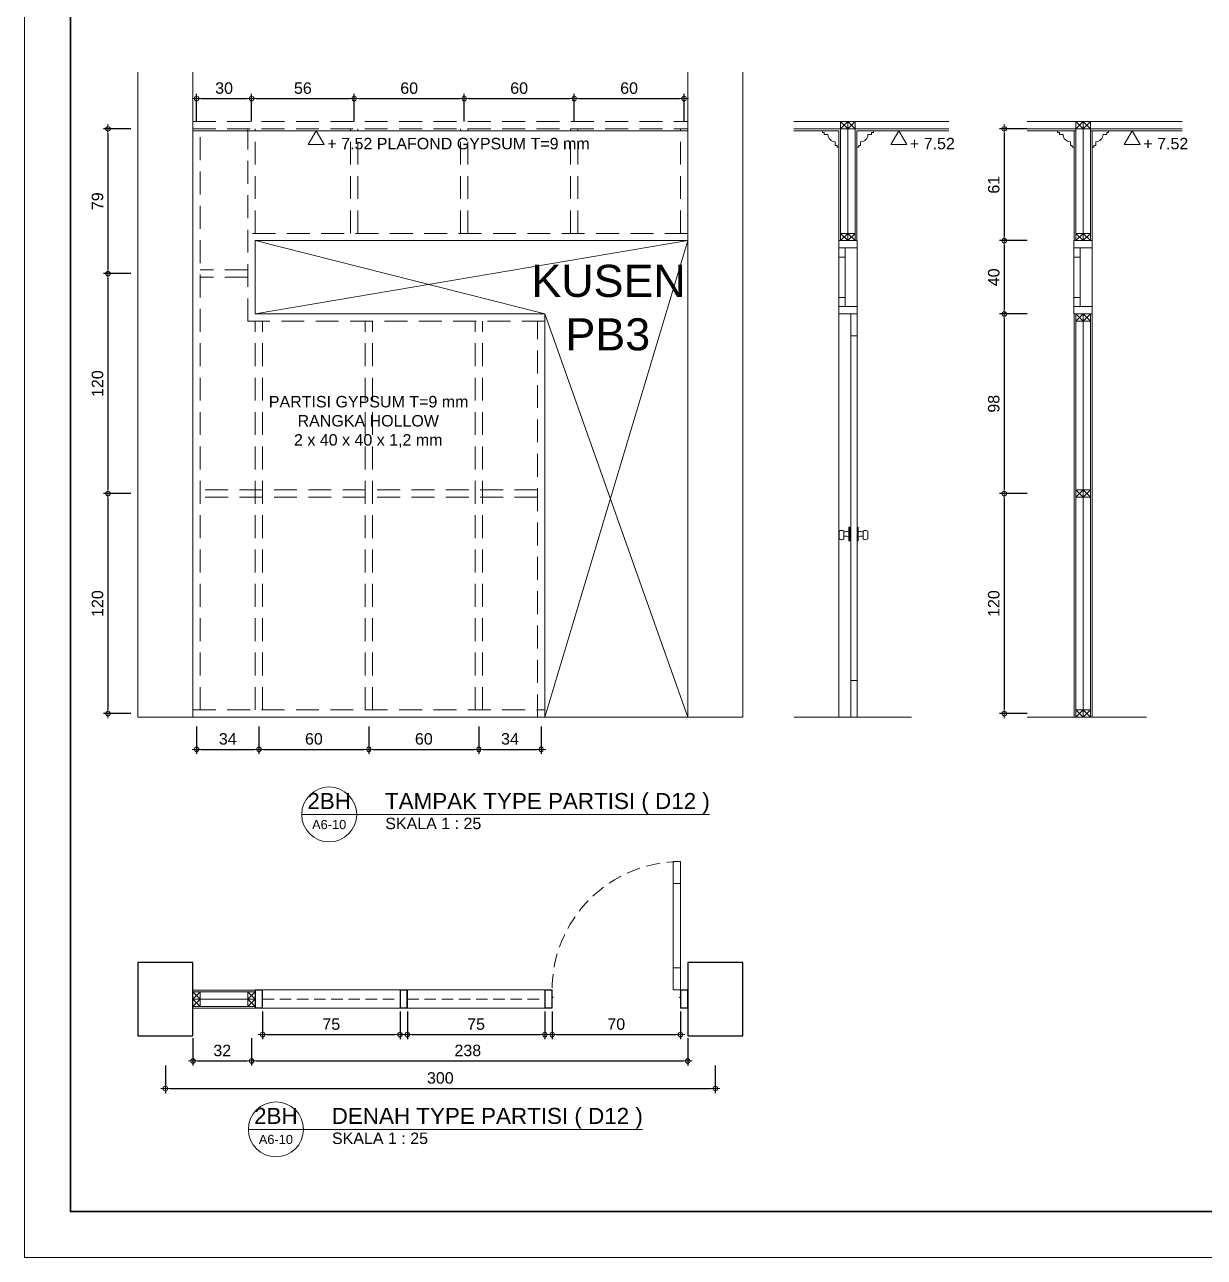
# Model space of a CAD drawing. Header units: millimetres. Extents: x -11 to 1625, y -267 to 180.
# Drawn here: x 911.21 to 936.96, y 63 to 89.9 of the extents above; entities that cross this region are included whole.
import ezdxf
from ezdxf.enums import TextEntityAlignment as Align

# ---------------------------------------------------------------- set-up
doc = ezdxf.new("R2010")
doc.units = ezdxf.units.MM
doc.linetypes.add('HIDDEN', pattern=[0.375, 0.25, -0.125])
for name, color, linetype, lineweight in [('ars', 11, 'Continuous', 5), ('GRS KOP', 1, 'Continuous', 35), ('KOLOM', 1, 'Continuous', 30), ('kop', 7, 'Continuous', 20), ('kus', 63, 'Continuous', 15), ('lan', 7, 'Continuous', 15), ('not', 7, 'Continuous', 20), ('PARTISI', 190, 'Continuous', 9), ('pla', 213, 'Continuous', 15), ('tem', 5, 'Continuous', 20), ('u', 6, 'Continuous', 20)]:
    doc.layers.add(name, color=color, linetype=linetype, lineweight=lineweight)
doc.styles.add('BARU', font='complex.shx')
doc.styles.add('S', font='SIMPLEX', dxfattribs={"width": 1.1})
doc.styles.get("Standard").update_dxf_attribs({"font": 'ARIALUNI.TTF'})
doc.dimstyles.new('SK-25', dxfattribs={"dimtxt": 0.25, "dimasz": 0.1, "dimexe": 0.1, "dimexo": 0, "dimgap": 0.1, "dimtad": 1, "dimdec": 0, "dimlfac": 25, "dimzin": 12, "dimdsep": 46, "dimtxsty": 'Standard', "dimblk": 'BULAT', "dimcen": 0.1, "dimclrd": 256, "dimadec": 0, "dimazin": 3, "dimtfac": 1, "dimtdec": 0, "dimtofl": 0, "dimtmove": 0, "dimatfit": 3, "dimldrblk": 'BULAT', "dimfxl": 0, "dimtolj": 1, "dimtzin": 0, "dimarcsym": 0})

# ---------------------------------------------------------------- blocks, each defined once
blk = doc.blocks.new('kop')
at = {"layer": 'GRS KOP'}
blk.add_lwpolyline([(1, 54), (83, 54), (83, 1), (1, 1)], close=True, dxfattribs=at)
at = {"layer": 'kop', "color": 7}
for p, q in [((0, 55), (0, 0)), ((0, 0), (84, 0))]:
    blk.add_line(p, q, dxfattribs=at)
at = {"layer": 'kop', "style": 'BARU', "flags": 4}
for p, height in [((73.8, 5.4), 0.35), ((80.303, 5.382), 0.25), ((73.8, 4.9), 0.35), ((80.303, 4.882), 0.25), ((73.8, 4.4), 0.35), ((80.303, 4.382), 0.25)]:
    blk.add_attdef('-', p, '', height=height, dxfattribs=at)
at = {"layer": 'kop', "flags": 4}
for tag, p in [('AR-00', (78.057, 2.648)), ('00', (81.238, 2.647))]:
    blk.add_attdef(tag, text='', height=0.35, dxfattribs=at).set_placement(p, align=Align.MIDDLE)
blk = doc.blocks.new('K1')
at = {"layer": 'KOLOM'}
blk.add_lwpolyline([(0.2, 0.15), (-0.2, 0.15), (-0.2, -0.15), (0.2, -0.15), (0.2, 0.15)], dxfattribs=at)
blk = doc.blocks.new('P 70')
at = {"linetype": 'HIDDEN', "ltscale": 0.3}
blk.add_lwpolyline([(-0.74, 0.1, -0.414214), (-0.04, 0.8, -1.303225)], format="xyb", dxfattribs=at)
for points in [[(-0.04, 0.8), (-0.08, 0.8), (-0.08, 0.68), (-0.04, 0.68)], [(-0.04, 0.68), (-0.08, 0.68), (-0.08, 0.22), (-0.04, 0.22)], [(-0.04, 0.1), (-0.08, 0.1), (-0.08, 0.22), (-0.04, 0.22)], [(-0.7351, 0.06), (-0.74, 0.06), (-0.74, 0.0615), (-0.74, 0.1), (-0.78, 0.1), (-0.78, 0), (-0.74, 0), (-0.74, 0.0565), (-0.7351, 0.0583)], [(-0.742, 0.002), (-0.778, 0.002), (-0.778, 0.098), (-0.742, 0.098)], [(-0.0449, 0.06), (-0.04, 0.06), (-0.04, 0.0615), (-0.04, 0.1), (0, 0.1), (0, 0), (-0.04, 0), (-0.04, 0.0565), (-0.0449, 0.0583)], [(-0.038, 0.002), (-0.002, 0.002), (-0.002, 0.098), (-0.038, 0.098)]]:
    blk.add_lwpolyline(points, close=True)
blk = doc.blocks.new('PEILA')
blk.add_lwpolyline([(-0.188, -0.325), (0.188, -0.325), (0, 0)], close=True)
at = {"style": 'S', "width": 1.1, "flags": 4}
blk.add_attdef('CAT', (0.265, -0.289), '', height=0.2, dxfattribs=at)
blk = doc.blocks.new('BULAT')
for p, q in [((-1, 0), (1, 0)), ((0, -1), (0, 1))]:
    blk.add_line(p, q)
blk.add_circle((0, 0), 0.5)
blk = doc.blocks.new('*D2430')
at = {"layer": 'Defpoints', "color": 0, "ltscale": 0.15}
for p in [(916.327, 74.585), (918.727, 74.585), (918.727, 74.085)]:
    blk.add_point(p, dxfattribs=at)
at = {"layer": 'u', "color": 0, "lineweight": -2, "ltscale": 0.15}
for p, q in [((916.327, 74.585), (916.327, 73.985)), ((918.727, 74.585), (918.727, 73.985))]:
    blk.add_line(p, q, dxfattribs=at)
at = {"layer": 'u', "lineweight": -2, "ltscale": 0.15}
blk.add_line((916.427, 74.085), (918.627, 74.085), dxfattribs=at)
at = {"layer": 'u', "lineweight": -2, "ltscale": 0.15, "xscale": 0.1, "yscale": 0.1, "zscale": 0.1, "rotation": 180}
blk.add_blockref('BULAT', (916.327, 74.085), dxfattribs=at)
at = {"layer": 'u', "lineweight": -2, "ltscale": 0.15, "xscale": 0.1, "yscale": 0.1, "zscale": 0.1}
blk.add_blockref('BULAT', (918.727, 74.085), dxfattribs=at)
at = {"layer": 'u', "color": 0, "ltscale": 0.15, "insert": (917.527, 74.312), "char_height": 0.25, "attachment_point": 5}
blk.add_mtext('\\A1;60', dxfattribs=at)
blk = doc.blocks.new('*D2431')
at = {"layer": 'Defpoints', "color": 0, "ltscale": 0.15}
for p in [(921.127, 74.585), (922.487, 74.585), (922.487, 74.085)]:
    blk.add_point(p, dxfattribs=at)
at = {"layer": 'u', "color": 0, "lineweight": -2, "ltscale": 0.15}
for p, q in [((921.127, 74.585), (921.127, 73.985)), ((922.487, 74.585), (922.487, 73.985))]:
    blk.add_line(p, q, dxfattribs=at)
at = {"layer": 'u', "lineweight": -2, "ltscale": 0.15}
blk.add_line((921.227, 74.085), (922.387, 74.085), dxfattribs=at)
at = {"layer": 'u', "lineweight": -2, "ltscale": 0.15, "xscale": 0.1, "yscale": 0.1, "zscale": 0.1, "rotation": 180}
blk.add_blockref('BULAT', (921.127, 74.085), dxfattribs=at)
at = {"layer": 'u', "lineweight": -2, "ltscale": 0.15, "xscale": 0.1, "yscale": 0.1, "zscale": 0.1}
blk.add_blockref('BULAT', (922.487, 74.085), dxfattribs=at)
at = {"layer": 'u', "color": 0, "ltscale": 0.15, "insert": (921.807, 74.312), "char_height": 0.25, "attachment_point": 5}
blk.add_mtext('\\A1;34', dxfattribs=at)
blk = doc.blocks.new('*D2432')
at = {"layer": 'Defpoints', "color": 0, "ltscale": 0.15}
for p in [(914.967, 74.585), (916.327, 74.585), (916.327, 74.085)]:
    blk.add_point(p, dxfattribs=at)
at = {"layer": 'u', "color": 0, "lineweight": -2, "ltscale": 0.15}
for p, q in [((914.967, 74.585), (914.967, 73.985)), ((916.327, 74.585), (916.327, 73.985))]:
    blk.add_line(p, q, dxfattribs=at)
at = {"layer": 'u', "lineweight": -2, "ltscale": 0.15}
blk.add_line((915.067, 74.085), (916.227, 74.085), dxfattribs=at)
at = {"layer": 'u', "lineweight": -2, "ltscale": 0.15, "xscale": 0.1, "yscale": 0.1, "zscale": 0.1, "rotation": 180}
blk.add_blockref('BULAT', (914.967, 74.085), dxfattribs=at)
at = {"layer": 'u', "lineweight": -2, "ltscale": 0.15, "xscale": 0.1, "yscale": 0.1, "zscale": 0.1}
blk.add_blockref('BULAT', (916.327, 74.085), dxfattribs=at)
at = {"layer": 'u', "color": 0, "ltscale": 0.15, "insert": (915.647, 74.312), "char_height": 0.25, "attachment_point": 5}
blk.add_mtext('\\A1;34', dxfattribs=at)
blk = doc.blocks.new('*D2433')
at = {"layer": 'Defpoints', "color": 0, "ltscale": 0.15}
for p in [(918.727, 74.585), (921.127, 74.585), (921.127, 74.085)]:
    blk.add_point(p, dxfattribs=at)
at = {"layer": 'u', "color": 0, "lineweight": -2, "ltscale": 0.15}
for p, q in [((918.727, 74.585), (918.727, 73.985)), ((921.127, 74.585), (921.127, 73.985))]:
    blk.add_line(p, q, dxfattribs=at)
at = {"layer": 'u', "lineweight": -2, "ltscale": 0.15}
blk.add_line((918.827, 74.085), (921.027, 74.085), dxfattribs=at)
at = {"layer": 'u', "lineweight": -2, "ltscale": 0.15, "xscale": 0.1, "yscale": 0.1, "zscale": 0.1, "rotation": 180}
blk.add_blockref('BULAT', (918.727, 74.085), dxfattribs=at)
at = {"layer": 'u', "lineweight": -2, "ltscale": 0.15, "xscale": 0.1, "yscale": 0.1, "zscale": 0.1}
blk.add_blockref('BULAT', (921.127, 74.085), dxfattribs=at)
at = {"layer": 'u', "color": 0, "ltscale": 0.15, "insert": (919.927, 74.312), "char_height": 0.25, "attachment_point": 5}
blk.add_mtext('\\A1;60', dxfattribs=at)
blk = doc.blocks.new('*D2434')
at = {"layer": 'Defpoints', "color": 0, "ltscale": 0.15}
for p in [(913.533, 87.625), (913.033, 84.465), (913.533, 84.465)]:
    blk.add_point(p, dxfattribs=at)
at = {"layer": 'u', "color": 0, "lineweight": -2, "ltscale": 0.15}
for p, q in [((913.533, 87.625), (912.933, 87.625)), ((913.533, 84.465), (912.933, 84.465))]:
    blk.add_line(p, q, dxfattribs=at)
at = {"layer": 'u', "lineweight": -2, "ltscale": 0.15}
blk.add_line((913.033, 87.525), (913.033, 84.565), dxfattribs=at)
at = {"layer": 'u', "lineweight": -2, "ltscale": 0.15, "xscale": 0.1, "yscale": 0.1, "zscale": 0.1}
for p, rotation in [((913.033, 87.625), 90), ((913.033, 84.465), 270)]:
    blk.add_blockref('BULAT', p, dxfattribs=dict(at, rotation=rotation))
at = {"layer": 'u', "color": 0, "ltscale": 0.15, "insert": (912.805, 86.045), "char_height": 0.25, "attachment_point": 5, "rotation": 90}
blk.add_mtext('\\A1;79', dxfattribs=at)
blk = doc.blocks.new('*D2435')
at = {"layer": 'Defpoints', "color": 0, "ltscale": 0.15}
for p in [(913.533, 79.665), (913.033, 74.865), (913.533, 74.865)]:
    blk.add_point(p, dxfattribs=at)
at = {"layer": 'u', "color": 0, "lineweight": -2, "ltscale": 0.15}
for p, q in [((913.533, 79.665), (912.933, 79.665)), ((913.533, 74.865), (912.933, 74.865))]:
    blk.add_line(p, q, dxfattribs=at)
at = {"layer": 'u', "lineweight": -2, "ltscale": 0.15}
blk.add_line((913.033, 79.565), (913.033, 74.965), dxfattribs=at)
at = {"layer": 'u', "lineweight": -2, "ltscale": 0.15, "xscale": 0.1, "yscale": 0.1, "zscale": 0.1}
for p, rotation in [((913.033, 79.665), 90), ((913.033, 74.865), 270)]:
    blk.add_blockref('BULAT', p, dxfattribs=dict(at, rotation=rotation))
at = {"layer": 'u', "color": 0, "ltscale": 0.15, "insert": (912.805, 77.265), "char_height": 0.25, "attachment_point": 5, "rotation": 90}
blk.add_mtext('\\A1;120', dxfattribs=at)
blk = doc.blocks.new('*D2436')
at = {"layer": 'Defpoints', "color": 0, "ltscale": 0.15}
for p in [(913.533, 84.465), (913.033, 79.665), (913.533, 79.665)]:
    blk.add_point(p, dxfattribs=at)
at = {"layer": 'u', "color": 0, "lineweight": -2, "ltscale": 0.15}
for p, q in [((913.533, 84.465), (912.933, 84.465)), ((913.533, 79.665), (912.933, 79.665))]:
    blk.add_line(p, q, dxfattribs=at)
at = {"layer": 'u', "lineweight": -2, "ltscale": 0.15}
blk.add_line((913.033, 84.365), (913.033, 79.765), dxfattribs=at)
at = {"layer": 'u', "lineweight": -2, "ltscale": 0.15, "xscale": 0.1, "yscale": 0.1, "zscale": 0.1}
for p, rotation in [((913.033, 84.465), 90), ((913.033, 79.665), 270)]:
    blk.add_blockref('BULAT', p, dxfattribs=dict(at, rotation=rotation))
at = {"layer": 'u', "color": 0, "ltscale": 0.15, "insert": (912.805, 82.065), "char_height": 0.25, "attachment_point": 5, "rotation": 90}
blk.add_mtext('\\A1;120', dxfattribs=at)
blk = doc.blocks.new('*D2437')
at = {"layer": 'Defpoints', "color": 0, "ltscale": 0.15}
for p in [(920.807, 88.285), (918.407, 87.785), (920.807, 87.785)]:
    blk.add_point(p, dxfattribs=at)
at = {"layer": 'u', "color": 0, "lineweight": -2, "ltscale": 0.15}
for p, q in [((918.407, 87.785), (918.407, 88.385)), ((920.807, 87.785), (920.807, 88.385))]:
    blk.add_line(p, q, dxfattribs=at)
at = {"layer": 'u', "lineweight": -2, "ltscale": 0.15}
blk.add_line((918.507, 88.285), (920.707, 88.285), dxfattribs=at)
at = {"layer": 'u', "lineweight": -2, "ltscale": 0.15, "xscale": 0.1, "yscale": 0.1, "zscale": 0.1, "rotation": 180}
blk.add_blockref('BULAT', (918.407, 88.285), dxfattribs=at)
at = {"layer": 'u', "lineweight": -2, "ltscale": 0.15, "xscale": 0.1, "yscale": 0.1, "zscale": 0.1}
blk.add_blockref('BULAT', (920.807, 88.285), dxfattribs=at)
at = {"layer": 'u', "color": 0, "ltscale": 0.15, "insert": (919.607, 88.512), "char_height": 0.25, "attachment_point": 5}
blk.add_mtext('\\A1;60', dxfattribs=at)
blk = doc.blocks.new('*D2438')
at = {"layer": 'Defpoints', "color": 0, "ltscale": 0.15}
for p in [(923.207, 88.285), (920.807, 87.785), (923.207, 87.785)]:
    blk.add_point(p, dxfattribs=at)
at = {"layer": 'u', "color": 0, "lineweight": -2, "ltscale": 0.15}
for p, q in [((920.807, 87.785), (920.807, 88.385)), ((923.207, 87.785), (923.207, 88.385))]:
    blk.add_line(p, q, dxfattribs=at)
at = {"layer": 'u', "lineweight": -2, "ltscale": 0.15}
blk.add_line((920.907, 88.285), (923.107, 88.285), dxfattribs=at)
at = {"layer": 'u', "lineweight": -2, "ltscale": 0.15, "xscale": 0.1, "yscale": 0.1, "zscale": 0.1, "rotation": 180}
blk.add_blockref('BULAT', (920.807, 88.285), dxfattribs=at)
at = {"layer": 'u', "lineweight": -2, "ltscale": 0.15, "xscale": 0.1, "yscale": 0.1, "zscale": 0.1}
blk.add_blockref('BULAT', (923.207, 88.285), dxfattribs=at)
at = {"layer": 'u', "color": 0, "ltscale": 0.15, "insert": (922.007, 88.512), "char_height": 0.25, "attachment_point": 5}
blk.add_mtext('\\A1;60', dxfattribs=at)
blk = doc.blocks.new('*D2439')
at = {"layer": 'Defpoints', "color": 0, "ltscale": 0.15}
for p in [(925.607, 88.285), (923.207, 87.785), (925.607, 87.785)]:
    blk.add_point(p, dxfattribs=at)
at = {"layer": 'u', "color": 0, "lineweight": -2, "ltscale": 0.15}
for p, q in [((923.207, 87.785), (923.207, 88.385)), ((925.607, 87.785), (925.607, 88.385))]:
    blk.add_line(p, q, dxfattribs=at)
at = {"layer": 'u', "lineweight": -2, "ltscale": 0.15}
blk.add_line((923.307, 88.285), (925.507, 88.285), dxfattribs=at)
at = {"layer": 'u', "lineweight": -2, "ltscale": 0.15, "xscale": 0.1, "yscale": 0.1, "zscale": 0.1, "rotation": 180}
blk.add_blockref('BULAT', (923.207, 88.285), dxfattribs=at)
at = {"layer": 'u', "lineweight": -2, "ltscale": 0.15, "xscale": 0.1, "yscale": 0.1, "zscale": 0.1}
blk.add_blockref('BULAT', (925.607, 88.285), dxfattribs=at)
at = {"layer": 'u', "color": 0, "ltscale": 0.15, "insert": (924.407, 88.512), "char_height": 0.25, "attachment_point": 5}
blk.add_mtext('\\A1;60', dxfattribs=at)
blk = doc.blocks.new('*D2440')
at = {"layer": 'Defpoints', "color": 0, "ltscale": 0.15}
for p in [(918.407, 88.285), (916.167, 87.785), (918.407, 87.785)]:
    blk.add_point(p, dxfattribs=at)
at = {"layer": 'u', "color": 0, "lineweight": -2, "ltscale": 0.15}
for p, q in [((916.167, 87.785), (916.167, 88.385)), ((918.407, 87.785), (918.407, 88.385))]:
    blk.add_line(p, q, dxfattribs=at)
at = {"layer": 'u', "lineweight": -2, "ltscale": 0.15}
blk.add_line((916.267, 88.285), (918.307, 88.285), dxfattribs=at)
at = {"layer": 'u', "lineweight": -2, "ltscale": 0.15, "xscale": 0.1, "yscale": 0.1, "zscale": 0.1, "rotation": 180}
blk.add_blockref('BULAT', (916.167, 88.285), dxfattribs=at)
at = {"layer": 'u', "lineweight": -2, "ltscale": 0.15, "xscale": 0.1, "yscale": 0.1, "zscale": 0.1}
blk.add_blockref('BULAT', (918.407, 88.285), dxfattribs=at)
at = {"layer": 'u', "color": 0, "ltscale": 0.15, "insert": (917.287, 88.512), "char_height": 0.25, "attachment_point": 5}
blk.add_mtext('\\A1;56', dxfattribs=at)
blk = doc.blocks.new('*D2441')
at = {"layer": 'Defpoints', "color": 0, "ltscale": 0.15}
for p in [(916.167, 88.285), (914.967, 87.785), (916.167, 87.785)]:
    blk.add_point(p, dxfattribs=at)
at = {"layer": 'u', "color": 0, "lineweight": -2, "ltscale": 0.15}
for p, q in [((914.967, 87.785), (914.967, 88.385)), ((916.167, 87.785), (916.167, 88.385))]:
    blk.add_line(p, q, dxfattribs=at)
at = {"layer": 'u', "lineweight": -2, "ltscale": 0.15}
blk.add_line((915.067, 88.285), (916.067, 88.285), dxfattribs=at)
at = {"layer": 'u', "lineweight": -2, "ltscale": 0.15, "xscale": 0.1, "yscale": 0.1, "zscale": 0.1, "rotation": 180}
blk.add_blockref('BULAT', (914.967, 88.285), dxfattribs=at)
at = {"layer": 'u', "lineweight": -2, "ltscale": 0.15, "xscale": 0.1, "yscale": 0.1, "zscale": 0.1}
blk.add_blockref('BULAT', (916.167, 88.285), dxfattribs=at)
at = {"layer": 'u', "color": 0, "ltscale": 0.15, "insert": (915.567, 88.512), "char_height": 0.25, "attachment_point": 5}
blk.add_mtext('\\A1;30', dxfattribs=at)
blk = doc.blocks.new('*D2442')
at = {"layer": 'Defpoints', "color": 0, "ltscale": 0.15}
for p in [(933.095, 87.625), (932.595, 85.185), (933.095, 85.185)]:
    blk.add_point(p, dxfattribs=at)
at = {"layer": 'u', "color": 0, "lineweight": -2, "ltscale": 0.15}
for p, q in [((933.095, 87.625), (932.495, 87.625)), ((933.095, 85.185), (932.495, 85.185))]:
    blk.add_line(p, q, dxfattribs=at)
at = {"layer": 'u', "lineweight": -2, "ltscale": 0.15}
blk.add_line((932.595, 87.525), (932.595, 85.285), dxfattribs=at)
at = {"layer": 'u', "lineweight": -2, "ltscale": 0.15, "xscale": 0.1, "yscale": 0.1, "zscale": 0.1}
for p, rotation in [((932.595, 87.625), 90), ((932.595, 85.185), 270)]:
    blk.add_blockref('BULAT', p, dxfattribs=dict(at, rotation=rotation))
at = {"layer": 'u', "color": 0, "ltscale": 0.15, "insert": (932.367, 86.405), "char_height": 0.25, "attachment_point": 5, "rotation": 90}
blk.add_mtext('\\A1;61', dxfattribs=at)
blk = doc.blocks.new('*D2443')
at = {"layer": 'Defpoints', "color": 0, "ltscale": 0.15}
for p in [(933.095, 79.665), (932.595, 74.865), (933.095, 74.865)]:
    blk.add_point(p, dxfattribs=at)
at = {"layer": 'u', "color": 0, "lineweight": -2, "ltscale": 0.15}
for p, q in [((933.095, 79.665), (932.495, 79.665)), ((933.095, 74.865), (932.495, 74.865))]:
    blk.add_line(p, q, dxfattribs=at)
at = {"layer": 'u', "lineweight": -2, "ltscale": 0.15}
blk.add_line((932.595, 79.565), (932.595, 74.965), dxfattribs=at)
at = {"layer": 'u', "lineweight": -2, "ltscale": 0.15, "xscale": 0.1, "yscale": 0.1, "zscale": 0.1}
for p, rotation in [((932.595, 79.665), 90), ((932.595, 74.865), 270)]:
    blk.add_blockref('BULAT', p, dxfattribs=dict(at, rotation=rotation))
at = {"layer": 'u', "color": 0, "ltscale": 0.15, "insert": (932.367, 77.265), "char_height": 0.25, "attachment_point": 5, "rotation": 90}
blk.add_mtext('\\A1;120', dxfattribs=at)
blk = doc.blocks.new('*D2444')
at = {"layer": 'Defpoints', "color": 0, "ltscale": 0.15}
for p in [(933.095, 83.585), (932.595, 79.665), (933.095, 79.665)]:
    blk.add_point(p, dxfattribs=at)
at = {"layer": 'u', "color": 0, "lineweight": -2, "ltscale": 0.15}
for p, q in [((933.095, 83.585), (932.495, 83.585)), ((933.095, 79.665), (932.495, 79.665))]:
    blk.add_line(p, q, dxfattribs=at)
at = {"layer": 'u', "lineweight": -2, "ltscale": 0.15}
blk.add_line((932.595, 83.485), (932.595, 79.765), dxfattribs=at)
at = {"layer": 'u', "lineweight": -2, "ltscale": 0.15, "xscale": 0.1, "yscale": 0.1, "zscale": 0.1}
for p, rotation in [((932.595, 83.585), 90), ((932.595, 79.665), 270)]:
    blk.add_blockref('BULAT', p, dxfattribs=dict(at, rotation=rotation))
at = {"layer": 'u', "color": 0, "ltscale": 0.15, "insert": (932.367, 81.625), "char_height": 0.25, "attachment_point": 5, "rotation": 90}
blk.add_mtext('\\A1;98', dxfattribs=at)
blk = doc.blocks.new('*D2447')
at = {"layer": 'Defpoints', "color": 0, "ltscale": 0.15}
for p in [(933.095, 85.185), (932.595, 83.585), (933.095, 83.585)]:
    blk.add_point(p, dxfattribs=at)
at = {"layer": 'u', "color": 0, "lineweight": -2, "ltscale": 0.15}
for p, q in [((933.095, 85.185), (932.495, 85.185)), ((933.095, 83.585), (932.495, 83.585))]:
    blk.add_line(p, q, dxfattribs=at)
at = {"layer": 'u', "lineweight": -2, "ltscale": 0.15}
blk.add_line((932.595, 85.085), (932.595, 83.685), dxfattribs=at)
at = {"layer": 'u', "lineweight": -2, "ltscale": 0.15, "xscale": 0.1, "yscale": 0.1, "zscale": 0.1}
for p, rotation in [((932.595, 85.185), 90), ((932.595, 83.585), 270)]:
    blk.add_blockref('BULAT', p, dxfattribs=dict(at, rotation=rotation))
at = {"layer": 'u', "color": 0, "ltscale": 0.15, "insert": (932.367, 84.385), "char_height": 0.25, "attachment_point": 5, "rotation": 90}
blk.add_mtext('\\A1;40', dxfattribs=at)
blk = doc.blocks.new('Ndtpd')
blk.add_line((0.747, 0), (-0.747, 0))
blk.add_circle((0, 0), 0.747)
at = {"flags": 4}
for tag, height, p in [('NO', 0.5, (0, 0.148)), ('NOLBR', 0.3, (0, -0.398))]:
    blk.add_attdef(tag, text='', height=height, dxfattribs=at).set_placement(p, align=Align.CENTER)
for tag, p, height in [('NDTPD', (1.516, 0.148), 0.5), ('SKALA', (1.523, -0.398), 0.3)]:
    blk.add_attdef(tag, p, '', height=height, dxfattribs=at)
blk = doc.blocks.new('*D2448')
at = {"layer": 'Defpoints', "color": 0, "ltscale": 0.15}
for p in [(914.887, 67.785), (916.167, 67.785), (916.167, 67.285)]:
    blk.add_point(p, dxfattribs=at)
at = {"layer": 'u', "color": 0, "lineweight": -2, "ltscale": 0.15}
for p, q in [((914.887, 67.785), (914.887, 67.185)), ((916.167, 67.785), (916.167, 67.185))]:
    blk.add_line(p, q, dxfattribs=at)
at = {"layer": 'u', "lineweight": -2, "ltscale": 0.15}
blk.add_line((914.987, 67.285), (916.067, 67.285), dxfattribs=at)
at = {"layer": 'u', "lineweight": -2, "ltscale": 0.15, "xscale": 0.1, "yscale": 0.1, "zscale": 0.1, "rotation": 180}
blk.add_blockref('BULAT', (914.887, 67.285), dxfattribs=at)
at = {"layer": 'u', "lineweight": -2, "ltscale": 0.15, "xscale": 0.1, "yscale": 0.1, "zscale": 0.1}
blk.add_blockref('BULAT', (916.167, 67.285), dxfattribs=at)
at = {"layer": 'u', "color": 0, "ltscale": 0.15, "insert": (915.527, 67.513), "char_height": 0.25, "attachment_point": 5}
blk.add_mtext('\\A1;32', dxfattribs=at)
blk = doc.blocks.new('*D2449')
at = {"layer": 'Defpoints', "color": 0, "ltscale": 0.15}
for p in [(916.167, 67.785), (925.687, 67.785), (925.687, 67.285)]:
    blk.add_point(p, dxfattribs=at)
at = {"layer": 'u', "color": 0, "lineweight": -2, "ltscale": 0.15}
for p, q in [((916.167, 67.785), (916.167, 67.185)), ((925.687, 67.785), (925.687, 67.185))]:
    blk.add_line(p, q, dxfattribs=at)
at = {"layer": 'u', "lineweight": -2, "ltscale": 0.15}
blk.add_line((916.267, 67.285), (925.587, 67.285), dxfattribs=at)
at = {"layer": 'u', "lineweight": -2, "ltscale": 0.15, "xscale": 0.1, "yscale": 0.1, "zscale": 0.1, "rotation": 180}
blk.add_blockref('BULAT', (916.167, 67.285), dxfattribs=at)
at = {"layer": 'u', "lineweight": -2, "ltscale": 0.15, "xscale": 0.1, "yscale": 0.1, "zscale": 0.1}
blk.add_blockref('BULAT', (925.687, 67.285), dxfattribs=at)
at = {"layer": 'u', "color": 0, "ltscale": 0.15, "insert": (920.887, 67.513), "char_height": 0.25, "attachment_point": 5}
blk.add_mtext('\\A1;238', dxfattribs=at)
blk = doc.blocks.new('*D2450')
at = {"layer": 'Defpoints', "color": 0, "ltscale": 0.15}
for p in [(914.287, 67.185), (926.287, 67.185), (926.287, 66.685)]:
    blk.add_point(p, dxfattribs=at)
at = {"layer": 'u', "color": 0, "lineweight": -2, "ltscale": 0.15}
for p, q in [((914.287, 67.185), (914.287, 66.585)), ((926.287, 67.185), (926.287, 66.585))]:
    blk.add_line(p, q, dxfattribs=at)
at = {"layer": 'u', "lineweight": -2, "ltscale": 0.15}
blk.add_line((914.387, 66.685), (926.187, 66.685), dxfattribs=at)
at = {"layer": 'u', "lineweight": -2, "ltscale": 0.15, "xscale": 0.1, "yscale": 0.1, "zscale": 0.1, "rotation": 180}
blk.add_blockref('BULAT', (914.287, 66.685), dxfattribs=at)
at = {"layer": 'u', "lineweight": -2, "ltscale": 0.15, "xscale": 0.1, "yscale": 0.1, "zscale": 0.1}
blk.add_blockref('BULAT', (926.287, 66.685), dxfattribs=at)
at = {"layer": 'u', "color": 0, "ltscale": 0.15, "insert": (920.287, 66.913), "char_height": 0.25, "attachment_point": 5}
blk.add_mtext('\\A1;300', dxfattribs=at)
blk = doc.blocks.new('*D2451')
at = {"layer": 'Defpoints', "color": 0, "ltscale": 0.15}
for p in [(922.727, 68.361), (925.527, 68.361), (925.527, 67.861)]:
    blk.add_point(p, dxfattribs=at)
at = {"layer": 'u', "color": 0, "lineweight": -2, "ltscale": 0.15}
for p, q in [((922.727, 68.361), (922.727, 67.761)), ((925.527, 68.361), (925.527, 67.761))]:
    blk.add_line(p, q, dxfattribs=at)
at = {"layer": 'u', "lineweight": -2, "ltscale": 0.15}
blk.add_line((922.827, 67.861), (925.427, 67.861), dxfattribs=at)
at = {"layer": 'u', "lineweight": -2, "ltscale": 0.15, "xscale": 0.1, "yscale": 0.1, "zscale": 0.1, "rotation": 180}
blk.add_blockref('BULAT', (922.727, 67.861), dxfattribs=at)
at = {"layer": 'u', "lineweight": -2, "ltscale": 0.15, "xscale": 0.1, "yscale": 0.1, "zscale": 0.1}
blk.add_blockref('BULAT', (925.527, 67.861), dxfattribs=at)
at = {"layer": 'u', "color": 0, "ltscale": 0.15, "insert": (924.127, 68.088), "char_height": 0.25, "attachment_point": 5}
blk.add_mtext('\\A1;70', dxfattribs=at)
blk = doc.blocks.new('*D2452')
at = {"layer": 'Defpoints', "color": 0, "ltscale": 0.15}
for p in [(919.567, 68.361), (922.567, 68.361), (922.567, 67.861)]:
    blk.add_point(p, dxfattribs=at)
at = {"layer": 'u', "color": 0, "lineweight": -2, "ltscale": 0.15}
for p, q in [((919.567, 68.361), (919.567, 67.761)), ((922.567, 68.361), (922.567, 67.761))]:
    blk.add_line(p, q, dxfattribs=at)
at = {"layer": 'u', "lineweight": -2, "ltscale": 0.15}
blk.add_line((919.667, 67.861), (922.467, 67.861), dxfattribs=at)
at = {"layer": 'u', "lineweight": -2, "ltscale": 0.15, "xscale": 0.1, "yscale": 0.1, "zscale": 0.1, "rotation": 180}
blk.add_blockref('BULAT', (919.567, 67.861), dxfattribs=at)
at = {"layer": 'u', "lineweight": -2, "ltscale": 0.15, "xscale": 0.1, "yscale": 0.1, "zscale": 0.1}
blk.add_blockref('BULAT', (922.567, 67.861), dxfattribs=at)
at = {"layer": 'u', "color": 0, "ltscale": 0.15, "insert": (921.067, 68.088), "char_height": 0.25, "attachment_point": 5}
blk.add_mtext('\\A1;75', dxfattribs=at)
blk = doc.blocks.new('*D2453')
at = {"layer": 'Defpoints', "color": 0, "ltscale": 0.15}
for p in [(916.407, 68.361), (919.407, 68.361), (919.407, 67.861)]:
    blk.add_point(p, dxfattribs=at)
at = {"layer": 'u', "color": 0, "lineweight": -2, "ltscale": 0.15}
for p, q in [((916.407, 68.361), (916.407, 67.761)), ((919.407, 68.361), (919.407, 67.761))]:
    blk.add_line(p, q, dxfattribs=at)
at = {"layer": 'u', "lineweight": -2, "ltscale": 0.15}
blk.add_line((916.507, 67.861), (919.307, 67.861), dxfattribs=at)
at = {"layer": 'u', "lineweight": -2, "ltscale": 0.15, "xscale": 0.1, "yscale": 0.1, "zscale": 0.1, "rotation": 180}
blk.add_blockref('BULAT', (916.407, 67.861), dxfattribs=at)
at = {"layer": 'u', "lineweight": -2, "ltscale": 0.15, "xscale": 0.1, "yscale": 0.1, "zscale": 0.1}
blk.add_blockref('BULAT', (919.407, 67.861), dxfattribs=at)
at = {"layer": 'u', "color": 0, "ltscale": 0.15, "insert": (917.907, 68.088), "char_height": 0.25, "attachment_point": 5}
blk.add_mtext('\\A1;75', dxfattribs=at)

msp = doc.modelspace()

# ---------------------------------------------------------------- linework, layer by layer
at = {"layer": 'ars'}
for p, q in [((929.0243059, 87.6245581), (929.1843059, 87.7845581)), ((929.0243059, 87.7845581), (929.1843059, 87.6245581)), ((929.1843059, 87.7845581), (929.3443059, 87.6245581)), ((929.1843059, 87.6245581), (929.3443059, 87.7845581)), ((934.1553669, 87.6245581), (934.3153669, 87.7845581)), ((934.1553669, 87.7845581), (934.3153669, 87.6245581)), ((934.3153669, 87.7845581), (934.4753669, 87.6245581)), ((934.3153669, 87.6245581), (934.4753669, 87.7845581)), ((914.886963, 87.5845581), (925.686963, 87.5845581)), ((928.9883059, 87.5845581), (927.9999398, 87.5845581)), ((928.9883059, 85.1845581), (928.9883059, 87.5845581)), ((929.3803059, 87.5845581), (931.3866832, 87.5845581)), ((929.3803059, 85.1845581), (929.3803059, 87.5845581)), ((934.1553669, 87.5845581), (933.0950008, 87.5845581)), ((934.1193669, 85.1845581), (934.1193669, 87.5845581)), ((934.4753669, 87.5845581), (936.4817443, 87.5845581)), ((934.5113669, 85.1845581), (934.5113669, 87.5845581)), ((929.0243059, 85.1845581), (929.1843059, 85.3445581)), ((929.0243059, 85.3445581), (929.1843059, 85.1845581)), ((929.1843059, 85.3445581), (929.3443059, 85.1845581)), ((929.1843059, 85.1845581), (929.3443059, 85.3445581)), ((934.1553669, 85.1845581), (934.3153669, 85.3445581)), ((934.1553669, 85.3445581), (934.3153669, 85.1845581)), ((934.3153669, 85.3445581), (934.4753669, 85.1845581)), ((934.3153669, 85.1845581), (934.4753669, 85.3445581)), ((934.1193669, 74.7845581), (934.1193669, 83.5845581)), ((934.1553669, 83.5845581), (934.3153669, 83.4245581)), ((934.1553669, 83.4245581), (934.3153669, 83.5845581)), ((934.3153669, 83.4245581), (934.4753669, 83.5845581)), ((934.3153669, 83.5845581), (934.4753669, 83.4245581)), ((934.5113669, 74.7845581), (934.5113669, 83.5845581)), ((934.1553669, 79.5845581), (934.3153669, 79.7445581)), ((934.1553669, 79.7445581), (934.3153669, 79.5845581)), ((934.3153669, 79.7445581), (934.4753669, 79.5845581)), ((934.3153669, 79.5845581), (934.4753669, 79.7445581)), ((934.1553669, 74.7845581), (934.3153669, 74.9445581)), ((934.1553669, 74.9445581), (934.3153669, 74.7845581)), ((934.3153669, 74.9445581), (934.4753669, 74.7845581)), ((934.3153669, 74.7845581), (934.4753669, 74.9445581)), ((916.246963, 68.8309216), (914.886963, 68.8309216)), ((915.046963, 68.6349216), (914.886963, 68.7949216)), ((914.886963, 68.6349216), (915.046963, 68.7949216)), ((914.886963, 68.4749216), (915.046963, 68.6349216)), ((915.046963, 68.4749216), (914.886963, 68.6349216)), ((916.086963, 68.6349216), (916.246963, 68.7949216)), ((916.246963, 68.6349216), (916.086963, 68.7949216)), ((916.246963, 68.4749216), (916.086963, 68.6349216)), ((916.086963, 68.4749216), (916.246963, 68.6349216)), ((916.246963, 68.4389216), (914.886963, 68.4389216))]:
    msp.add_line(p, q, dxfattribs=at)
for points in [[(928.9930727, 78.8436103), (928.9930727, 78.6764832)], [(929.0930727, 78.8436103), (929.0930727, 78.6764832)], [(929.1068507, 78.831503), (929.0930727, 78.831503)], [(929.5017611, 78.831503), (929.515539, 78.831503)], [(929.515539, 78.8436103), (929.515539, 78.6764832)], [(929.615539, 78.8436103), (929.615539, 78.6764832)], [(929.1068507, 78.7376131), (929.0930727, 78.7376131)], [(929.5017611, 78.7376131), (929.515539, 78.7376131)]]:
    msp.add_lwpolyline(points, dxfattribs=at)
for points in [[(929.2243059, 78.9345581), (929.2012986, 78.9345581), (929.2012986, 78.6345581), (929.2243059, 78.6345581)], [(929.3843059, 78.9345581), (929.4073131, 78.9345581), (929.4073131, 78.6345581), (929.3843059, 78.6345581)]]:
    msp.add_lwpolyline(points, close=True, dxfattribs=at)
for centre, radius, start, end in [((929.0430727, 78.7836415), 0.0780785, 50.17975461, 129.82024539), ((929.1020182, 79.1300763), 0.2986124, 269.07273269, 289.4189203), ((929.5065936, 79.1300763), 0.2986124, 250.5810797, 270.92726731), ((929.565539, 78.7836415), 0.0780785, 50.17975461, 129.82024539), ((929.0430727, 78.7364519), 0.0780785, 230.17975461, 309.82024539), ((929.1020182, 78.4390398), 0.2986124, 70.5810797, 90.92726731), ((929.5065936, 78.4390398), 0.2986124, 89.07273269, 109.4189203), ((929.565539, 78.7364519), 0.0780785, 230.17975461, 309.82024539)]:
    msp.add_arc(centre, radius, start, end, dxfattribs=at)
at = {"layer": 'kus'}
for p, q in [((925.686963, 85.1845581), (916.246963, 85.1845581)), ((916.246963, 83.5845581), (916.246963, 85.1845581)), ((922.566963, 83.5845581), (916.246963, 85.1845581)), ((916.246963, 83.5845581), (925.686963, 85.1845581)), ((922.566963, 74.7845581), (925.686963, 85.1845581)), ((928.9843059, 85.0245581), (928.9843059, 74.7845581)), ((929.1243059, 85.0245581), (929.1243059, 83.7445581)), ((929.3843059, 85.0245581), (929.3843059, 74.7845581)), ((934.1153669, 83.7445581), (934.1153669, 85.0245581)), ((934.2553669, 85.0245581), (934.2553669, 83.7445581)), ((934.5153669, 83.7445581), (934.5153669, 85.0245581)), ((929.1243059, 84.8245581), (928.9843059, 84.8245581)), ((934.2553669, 84.8245581), (934.1153669, 84.8245581)), ((929.1243059, 83.9445581), (928.9843059, 83.9445581)), ((934.2553669, 83.9445581), (934.1153669, 83.9445581)), ((929.3843059, 83.7445581), (928.9843059, 83.7445581)), ((922.566963, 83.5845581), (916.246963, 83.5845581)), ((922.566963, 74.7845581), (922.566963, 83.5845581)), ((922.566963, 83.5845581), (925.686963, 74.7845581)), ((929.3843059, 83.5845581), (928.9843059, 83.5845581)), ((929.2443059, 83.5845581), (929.2443059, 74.7845581)), ((929.3843059, 83.1045581), (929.2443059, 83.1045581)), ((929.3843059, 75.5845581), (929.2443059, 75.5845581)), ((916.406963, 68.8349216), (919.406963, 68.8349216)), ((919.566963, 68.8349216), (922.566963, 68.8349216)), ((916.406963, 68.4349216), (919.406963, 68.4349216)), ((919.566963, 68.4349216), (922.566963, 68.4349216))]:
    msp.add_line(p, q, dxfattribs=at)
at = {"layer": 'kus', "linetype": 'HIDDEN'}
for p, q in [((916.406963, 68.6349216), (919.406963, 68.6349216)), ((919.566963, 68.6349216), (922.566963, 68.6349216))]:
    msp.add_line(p, q, dxfattribs=at)
at = {"layer": 'kus'}
for points in [[(928.9843059, 85.0245581), (929.3843059, 85.0245581), (929.3843059, 85.1845581), (928.9843059, 85.1845581)], [(934.1153669, 85.0245581), (934.5153669, 85.0245581), (934.5153669, 85.1845581), (934.1153669, 85.1845581)], [(934.1153669, 83.5845581), (934.5153669, 83.5845581), (934.5153669, 83.7445581), (934.1153669, 83.7445581)], [(916.406963, 68.8349216), (916.246963, 68.8349216), (916.246963, 68.4349216), (916.406963, 68.4349216)], [(916.398963, 68.8269216), (916.254963, 68.8269216), (916.254963, 68.4429216), (916.398963, 68.4429216)], [(919.566963, 68.8349216), (919.406963, 68.8349216), (919.406963, 68.4349216), (919.566963, 68.4349216)], [(919.558963, 68.8269216), (919.414963, 68.8269216), (919.414963, 68.4429216), (919.558963, 68.4429216)]]:
    msp.add_lwpolyline(points, close=True, dxfattribs=at)
at = {"layer": 'lan'}
for p, q in [((913.686963, 74.7845581), (926.886963, 74.7845581)), ((927.9999398, 74.7845581), (930.5717868, 74.7845581)), ((933.0950008, 74.7845581), (935.7028479, 74.7845581))]:
    msp.add_line(p, q, dxfattribs=at)
for points in [[(928.6683059, 87.5045581), (928.6683059, 87.5445581), (928.6283059, 87.5445581), (928.6283059, 87.5845581), (928.9883059, 87.5845581), (928.9883059, 87.2245581), (928.9483059, 87.2245581), (928.9483059, 87.2645581), (928.9083059, 87.2645581), (928.9083059, 87.3445581, -0.4142135624), (928.7483059, 87.5045581)], [(929.7003059, 87.5045581), (929.7003059, 87.5445581), (929.7403059, 87.5445581), (929.7403059, 87.5845581), (929.3803059, 87.5845581), (929.3803059, 87.2245581), (929.4203059, 87.2245581), (929.4203059, 87.2645581), (929.4603059, 87.2645581), (929.4603059, 87.3445581, 0.4142135624), (929.6203059, 87.5045581)], [(933.7993669, 87.5045581), (933.7993669, 87.5445581), (933.7593669, 87.5445581), (933.7593669, 87.5845581), (934.1193669, 87.5845581), (934.1193669, 87.2245581), (934.0793669, 87.2245581), (934.0793669, 87.2645581), (934.0393669, 87.2645581), (934.0393669, 87.3445581, -0.4142135624), (933.8793669, 87.5045581)], [(934.8313669, 87.5045581), (934.8313669, 87.5445581), (934.8713669, 87.5445581), (934.8713669, 87.5845581), (934.5113669, 87.5845581), (934.5113669, 87.2245581), (934.5513669, 87.2245581), (934.5513669, 87.2645581), (934.5913669, 87.2645581), (934.5913669, 87.3445581, 0.4142135624), (934.7513669, 87.5045581)]]:
    msp.add_lwpolyline(points, format="xyb", close=True, dxfattribs=at)
at = {"layer": 'not'}
for p, q in [((918.4610477, 72.6634285), (926.1648969, 72.6634285)), ((917.2981926, 65.7927922), (924.6986846, 65.7927922))]:
    msp.add_line(p, q, dxfattribs=at)
at = {"layer": 'PARTISI', "linetype": 'HIDDEN', "ltscale": 2}
for p, q in [((914.886963, 87.7845581), (925.686963, 87.7845581)), ((914.886963, 87.6245581), (925.686963, 87.6245581)), ((915.046963, 74.9445581), (915.046963, 87.6245581)), ((916.086963, 83.4245581), (916.086963, 87.6245581)), ((916.246963, 85.3445581), (916.246963, 87.6245581)), ((918.326963, 85.3445581), (918.326963, 87.6245581)), ((918.486963, 85.3445581), (918.486963, 87.6245581)), ((920.726963, 85.3445581), (920.726963, 87.6245581)), ((920.886963, 85.3445581), (920.886963, 87.6245581)), ((923.126963, 85.3445581), (923.126963, 87.6245581)), ((923.286963, 85.3445581), (923.286963, 87.6245581)), ((925.526963, 85.3445581), (925.526963, 87.6245581)), ((925.686963, 85.3445581), (916.086963, 85.3445581)), ((916.086963, 84.5445581), (915.046963, 84.5445581)), ((916.086963, 84.3845581), (915.046963, 84.3845581)), ((922.566963, 83.4245581), (916.086963, 83.4245581)), ((916.246963, 74.9445581), (916.246963, 83.4245581)), ((916.406963, 74.9445581), (916.406963, 83.4245581)), ((918.646963, 74.9445581), (918.646963, 83.4245581)), ((918.806963, 74.9445581), (918.806963, 83.4245581)), ((921.046963, 74.9445581), (921.046963, 83.4245581)), ((921.206963, 74.9445581), (921.206963, 83.4245581)), ((922.406963, 74.7845581), (922.406963, 83.4245581)), ((922.406963, 79.7445581), (915.046963, 79.7445581)), ((922.406963, 79.5845581), (915.046963, 79.5845581)), ((914.886963, 74.9445581), (922.566963, 74.9445581))]:
    msp.add_line(p, q, dxfattribs=at)
at = {"layer": 'PARTISI'}
for p, q in [((929.0243059, 85.1845581), (929.0243059, 87.7845581)), ((929.1843059, 85.1845581), (929.1843059, 87.7845581)), ((929.3443059, 85.1845581), (929.3443059, 87.7845581)), ((934.1553669, 85.1845581), (934.1553669, 87.7845581)), ((934.1553669, 87.7845581), (934.4753669, 87.7845581)), ((934.3153669, 85.1845581), (934.3153669, 87.7845581)), ((934.4753669, 85.1845581), (934.4753669, 87.7845581)), ((929.0243059, 85.3445581), (929.3443059, 85.3445581)), ((934.1553669, 85.3445581), (934.4753669, 85.3445581)), ((934.1553669, 74.7845581), (934.1553669, 83.5845581)), ((934.1553669, 83.4245581), (934.4753669, 83.4245581)), ((934.3153669, 74.7845581), (934.3153669, 83.5845581)), ((934.4753669, 74.7845581), (934.4753669, 83.5845581)), ((934.1553669, 79.7445581), (934.4753669, 79.7445581)), ((934.1553669, 79.5845581), (934.4753669, 79.5845581)), ((934.1553669, 74.9445581), (934.4753669, 74.9445581)), ((914.886963, 68.7949216), (916.246963, 68.7949216)), ((914.886963, 68.6349216), (916.246963, 68.6349216)), ((915.046963, 68.7949216), (915.046963, 68.4749216)), ((916.086963, 68.7949216), (916.086963, 68.4749216)), ((916.246963, 68.4749216), (914.886963, 68.4749216))]:
    msp.add_line(p, q, dxfattribs=at)
at = {"layer": 'pla'}
for p, q in [((927.9999398, 87.7845581), (931.3866832, 87.7845581)), ((933.0950008, 87.7845581), (936.4817443, 87.7845581)), ((927.9999398, 87.6245581), (931.3866832, 87.6245581)), ((933.0950008, 87.6245581), (936.4817443, 87.6245581))]:
    msp.add_line(p, q, dxfattribs=at)
at = {"layer": 'tem'}
for p, q in [((913.686963, 74.7845581), (913.686963, 88.8620958)), ((914.886963, 74.7845581), (914.886963, 88.8620958)), ((925.686963, 74.7845581), (925.686963, 88.8620958)), ((926.886963, 74.7845581), (926.886963, 88.8620958))]:
    msp.add_line(p, q, dxfattribs=at)

# ---------------------------------------------------------------- block references
at = {"layer": 'KOLOM', "xscale": 4, "yscale": 4, "zscale": 4, "rotation": 270}
for p in [(914.286963, 68.6349216), (926.286963, 68.6349216)]:
    msp.add_blockref('K1', p, dxfattribs=at)
at = {"layer": 'kop'}
msp.add_blockref('kop', (911.2141622, 63.0000005), dxfattribs=at)
at = {"layer": 'kus', "xscale": 4, "yscale": 4, "zscale": 4}
msp.add_blockref('P 70', (925.686963, 68.4349216), dxfattribs=at)
at = {"layer": 'not'}
ref = msp.add_blockref('PEILA', (917.5785696, 87.5845581), dxfattribs=dict(at, xscale=0.9237604307034012, yscale=0.9237604307034012, zscale=0.9237604307034012))
ref.add_attrib('CAT', '+ 7.52 PLAFOND GYPSUM T=9 mm', (917.821915, 87.1780062), dxfattribs={"layer": '0', "height": 0.25, "flags": 4})
ref = msp.add_blockref('PEILA', (930.2928942, 87.5845581), dxfattribs=dict(at, xscale=0.9237604307034012, yscale=0.9237604307034012, zscale=0.9237604307034012))
ref.add_attrib('CAT', '+ 7.52', (930.5362395, 87.1780062), dxfattribs={"layer": '0', "height": 0.25, "flags": 4})
ref = msp.add_blockref('PEILA', (935.3879552, 87.5845581), dxfattribs=dict(at, xscale=0.9237604307034012, yscale=0.9237604307034012, zscale=0.9237604307034012))
ref.add_attrib('CAT', '+ 7.52', (935.6313006, 87.1780062), dxfattribs={"layer": '0', "height": 0.25, "flags": 4})
ref = msp.add_blockref('Ndtpd', (917.8610477, 72.6634285), dxfattribs=dict(at, xscale=0.803212851405533, yscale=0.803212851405533, zscale=0.803212851405533))
ref.add_attrib('NO', '2BH', dxfattribs={"layer": '0', "height": 0.35, "flags": 4}).set_placement((917.8607206, 72.7819543), align=Align.CENTER)
ref.add_attrib('NDTPD', 'TAMPAK TYPE PARTISI ( D12 )', (919.0787324, 72.7819543), dxfattribs={"layer": '0', "height": 0.35, "flags": 4})
ref.add_attrib('NOLBR', 'A6-10', dxfattribs={"layer": '0', "height": 0.2, "flags": 4}).set_placement((917.8607206, 72.3434586), align=Align.CENTER)
ref.add_attrib('SKALA', 'SKALA 1 : 25', (919.0845324, 72.3434586), dxfattribs={"layer": '0', "height": 0.25, "flags": 4})
ref = msp.add_blockref('Ndtpd', (916.6981926, 65.7927922), dxfattribs=dict(at, xscale=0.803212851405533, yscale=0.803212851405533, zscale=0.803212851405533))
ref.add_attrib('NO', '2BH', dxfattribs={"layer": '0', "height": 0.35, "flags": 4}).set_placement((916.6978654, 65.9113181), align=Align.CENTER)
ref.add_attrib('NDTPD', 'DENAH TYPE PARTISI ( D12 )', (917.9158773, 65.9113181), dxfattribs={"layer": '0', "height": 0.35, "flags": 4})
ref.add_attrib('NOLBR', 'A6-10', dxfattribs={"layer": '0', "height": 0.2, "flags": 4}).set_placement((916.6978654, 65.4728223), align=Align.CENTER)
ref.add_attrib('SKALA', 'SKALA 1 : 25', (917.9216773, 65.4728223), dxfattribs={"layer": '0', "height": 0.25, "flags": 4})

# ---------------------------------------------------------------- texts
at = {"layer": 'not', "attachment_point": 1}
for s, width, insert, char_height in [('\\pi0.098628;KUSEN \\P\\pi0.8428;PB3', 3.416491229, (922.1759394, 84.6576403), 0.7), ('\\pi0.035568;PARTISI GYPSUM T=9 mm\\P\\pi0.66227;RANGKA HOLLOW\\P\\pi0.58494;2 x 40 x 40 x 1,2 mm', 4.378435059, (916.5086676, 81.7961659), 0.25)]:
    msp.add_mtext_dynamic_manual_height_columns(s, width=width, gutter_width=4.3707989, heights=[0], dxfattribs=dict(at, insert=insert, char_height=char_height))

# ---------------------------------------------------------------- dimensions: what is measured, and where the dimension line sits
at = {"layer": 'u', "ltscale": 0.15}
for base, p1, p2, picture, middle in [((916.166963, 88.2845581), (914.966963, 87.7845581), (916.166963, 87.7845581), '*D2441', (915.566963, 88.2845581)), ((918.406963, 88.2845581), (916.166963, 87.7845581), (918.406963, 87.7845581), '*D2440', (917.286963, 88.2845581)), ((920.806963, 88.2845581), (918.406963, 87.7845581), (920.806963, 87.7845581), '*D2437', (919.606963, 88.2845581)), ((923.206963, 88.2845581), (920.806963, 87.7845581), (923.206963, 87.7845581), '*D2438', (922.006963, 88.2845581)), ((925.606963, 88.2845581), (923.206963, 87.7845581), (925.606963, 87.7845581), '*D2439', (924.406963, 88.2845581)), ((916.326963, 74.0845581), (914.966963, 74.5845581), (916.326963, 74.5845581), '*D2432', (915.646963, 74.0845581)), ((918.726963, 74.0845581), (916.326963, 74.5845581), (918.726963, 74.5845581), '*D2430', (917.526963, 74.0845581)), ((921.126963, 74.0845581), (918.726963, 74.5845581), (921.126963, 74.5845581), '*D2433', (919.926963, 74.0845581)), ((922.486963, 74.0845581), (921.126963, 74.5845581), (922.486963, 74.5845581), '*D2431', (921.806963, 74.0845581))]:
    dim = msp.add_linear_dim(base=base, p1=p1, p2=p2, dimstyle='SK-25', dxfattribs=at)
    dim.commit()
    dim.dimension.update_dxf_attribs({"geometry": picture, "text_midpoint": middle, "dimtype": 160})
for base, p1, p2, picture, middle in [((913.0328393, 84.4645581), (913.5328393, 87.6245581), (913.5328393, 84.4645581), '*D2434', (913.0328393, 86.0445581)), ((932.5950008, 85.1845581), (933.0950008, 87.6245581), (933.0950008, 85.1845581), '*D2442', (932.5950008, 86.4045581)), ((932.5950008, 83.5845581), (933.0950008, 85.1845581), (933.0950008, 83.5845581), '*D2447', (932.5950008, 84.3845581)), ((913.0328393, 79.6645581), (913.5328393, 84.4645581), (913.5328393, 79.6645581), '*D2436', (913.0328393, 82.0645581)), ((932.5950008, 79.6645581), (933.0950008, 83.5845581), (933.0950008, 79.6645581), '*D2444', (932.5950008, 81.6245581)), ((913.0328393, 74.8645581), (913.5328393, 79.6645581), (913.5328393, 74.8645581), '*D2435', (913.0328393, 77.2645581)), ((932.5950008, 74.8645581), (933.0950008, 79.6645581), (933.0950008, 74.8645581), '*D2443', (932.5950008, 77.2645581))]:
    dim = msp.add_linear_dim(base=base, p1=p1, p2=p2, angle=270, dimstyle='SK-25', dxfattribs=at)
    dim.commit()
    dim.dimension.update_dxf_attribs({"geometry": picture, "text_midpoint": middle, "dimtype": 160})
for base, p1, p2, picture, middle in [((919.406963, 67.8605271), (916.406963, 68.3605271), (919.406963, 68.3605271), '*D2453', (917.906963, 67.8605271)), ((922.566963, 67.8605271), (919.566963, 68.3605271), (922.566963, 68.3605271), '*D2452', (921.066963, 67.8605271)), ((925.526963, 67.8605271), (922.726963, 68.3605271), (925.526963, 68.3605271), '*D2451', (924.126963, 67.8605271)), ((916.166963, 67.2849216), (914.886963, 67.7849216), (916.166963, 67.7849216), '*D2448', (915.526963, 67.2849216)), ((925.686963, 67.2849216), (916.166963, 67.7849216), (925.686963, 67.7849216), '*D2449', (920.886963, 67.2849216)), ((926.286963, 66.6849216), (914.286963, 67.1849216), (926.286963, 67.1849216), '*D2450', (920.286963, 66.6849216))]:
    dim = msp.add_linear_dim(base=base, p1=p1, p2=p2, dimstyle='SK-25', override={"dimdec": 0}, dxfattribs=at)
    dim.commit()
    dim.dimension.update_dxf_attribs({"geometry": picture, "text_midpoint": middle, "dimtype": 160})

doc.saveas('drawing.dxf')
